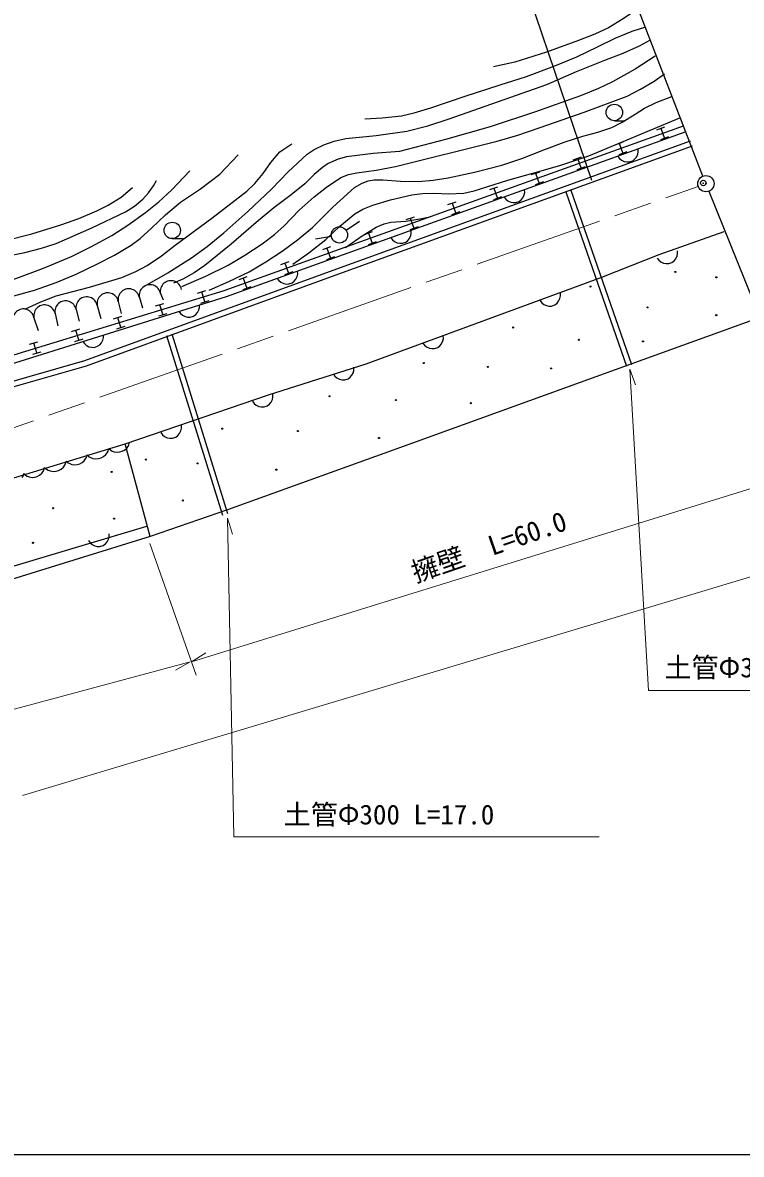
# Model space of a CAD drawing. Units: millimetres, scale not verified. Extents: x 40000 to 680000, y 20000 to 380000.
# Drawn here: x 297237 to 363711, y 205000 to 309602 of the extents above; entities that cross this region are included whole.
import ezdxf
from ezdxf.enums import TextEntityAlignment as Align

# ---------------------------------------------------------------- set-up
doc = ezdxf.new("R2010")
doc.units = ezdxf.units.MM
doc.header["$LTSCALE"] = 1000
doc.header["$PDMODE"] = 32
doc.header["$PDSIZE"] = 500
doc.linetypes.add('CHAIN', pattern=[18.5, 12, -1.5, 3.5, -1.5])
for name, color, linetype, lineweight in [('M-BGD', 7, 'Continuous', 25), ('M-BMK', 2, 'CHAIN', 13), ('M-BMK-OTRS', 5, 'Continuous', 25), ('M-BMK-SRVR', 3, 'Continuous', 25), ('M-STR-HTXT', 7, 'Continuous', 13), ('M-STR-STRC', 7, 'Continuous', 25), ('M-TTL-BAND', 7, 'Continuous', 25)]:
    doc.layers.add(name, color=color, linetype=linetype, lineweight=lineweight)
doc.layers.add('M-OTRS', color=6, linetype='Continuous')
doc.styles.add('ＭＳ ゴシック', font='')
doc.styles.get('ＭＳ ゴシック').set_extended_font_data('MS Gothic')

msp = doc.modelspace()

# ---------------------------------------------------------------- linework, layer by layer
at = {"layer": 'M-BGD'}
for p, q in [((351965, 300539), (352965, 300539)), ((315876, 284833), (358371, 300061)), ((358573, 299496), (316067, 284264)), ((355894, 299704), (356647, 299974)), ((356271, 299839), (356608, 298898)), ((358980, 298656), (325937, 286697)), ((359150, 298186), (326108, 286227)), ((352031, 298320), (352784, 298590)), ((352407, 298455), (352745, 297514)), ((356984, 299033), (356231, 298763)), ((348168, 296936), (348921, 297206)), ((348544, 297071), (348882, 296129)), ((352283, 297242), (352440, 297043)), ((353121, 297649), (352368, 297379)), ((353858, 296999), (354006, 297179)), ((354006, 297179), (354126, 297435)), ((354126, 297435), (354172, 297664)), ((354172, 297664), (354166, 297917)), ((349258, 296264), (348505, 295994)), ((352440, 297043), (352620, 296895)), ((352620, 296895), (352876, 296775)), ((352876, 296775), (353105, 296729)), ((353105, 296729), (353358, 296735)), ((353358, 296735), (353659, 296843)), ((353659, 296843), (353858, 296999)), ((344304, 295551), (345058, 295821)), ((344681, 295686), (345018, 294745)), ((340441, 294167), (341194, 294437)), ((340818, 294302), (341155, 293361)), ((343674, 293902), (343668, 294155)), ((345395, 294880), (344642, 294610)), ((353582, 277974), (347968, 294092)), ((336578, 292783), (337331, 293053)), ((336955, 292918), (337292, 291976)), ((341532, 293496), (340779, 293226)), ((341786, 293480), (341942, 293281)), ((341942, 293281), (342122, 293134)), ((342122, 293134), (342378, 293013)), ((342378, 293013), (342607, 292967)), ((342607, 292967), (342860, 292973)), ((342860, 292973), (343161, 293081)), ((343161, 293081), (343360, 293237)), ((343360, 293237), (343508, 293418)), ((343508, 293418), (343629, 293673)), ((343629, 293673), (343674, 293902)), ((353110, 277809), (347496, 293927)), ((337669, 292111), (336915, 291841)), ((327151, 290407), (328384, 291261)), ((332715, 291399), (333468, 291668)), ((333092, 291533), (333429, 290592)), ((325796, 289846), (324321, 289578)), ((328852, 290014), (329605, 290284)), ((329228, 290149), (329566, 289208)), ((333010, 289656), (333131, 289912)), ((333805, 290727), (333052, 290457)), ((333131, 289912), (333176, 290140)), ((333176, 290140), (333171, 290393)), ((356116, 288157), (362107, 290290)), ((311075, 289635), (312075, 289635)), ((324989, 288630), (325742, 288900)), ((325365, 288765), (325703, 287823)), ((329942, 289343), (329189, 289073)), ((331288, 289719), (331444, 289520)), ((331444, 289520), (331625, 289372)), ((331625, 289372), (331880, 289251)), ((331880, 289251), (332109, 289206)), ((332109, 289206), (332362, 289211)), ((332362, 289211), (332663, 289319)), ((332663, 289319), (332862, 289476)), ((332862, 289476), (333010, 289656)), ((326079, 287958), (325326, 287689)), ((350801, 286077), (356116, 288157)), ((355917, 287838), (356074, 287639)), ((357492, 287601), (357639, 287782)), ((357639, 287782), (357759, 288038)), ((357759, 288038), (357804, 288267)), ((357804, 288267), (357797, 288520)), ((325937, 286697), (302958, 278339)), ((321125, 287246), (321879, 287516)), ((321502, 287381), (321839, 286439)), ((322679, 286379), (322673, 286632)), ((356074, 287639), (356255, 287492)), ((356255, 287492), (356511, 287372)), ((356511, 287372), (356740, 287328)), ((356740, 287328), (356993, 287335)), ((356993, 287335), (357294, 287444)), ((357294, 287444), (357492, 287601)), ((326108, 286227), (303112, 277863)), ((317262, 285861), (318015, 286131)), ((317639, 285996), (317976, 285055)), ((320790, 285957), (320946, 285758)), ((320946, 285758), (321127, 285610)), ((321127, 285610), (321383, 285489)), ((322216, 286574), (321463, 286304)), ((322166, 285558), (322364, 285714)), ((322364, 285714), (322512, 285894)), ((322512, 285894), (322633, 286150)), ((322633, 286150), (322679, 286379)), ((328999, 278065), (350801, 286077)), ((277028, 273012), (315876, 284833)), ((309982, 284572), (310220, 283985)), ((313405, 284604), (314171, 284837)), ((313788, 284721), (314079, 283764)), ((318353, 285190), (317600, 284920)), ((321383, 285489), (321611, 285444)), ((321611, 285444), (321864, 285450)), ((321864, 285450), (322166, 285558)), ((346976, 284337), (346969, 284590)), ((316067, 284264), (280762, 273218)), ((306083, 283826), (306345, 282708)), ((308033, 284199), (308310, 283248)), ((309520, 283422), (310286, 283655)), ((309903, 283539), (310194, 282582)), ((313595, 283281), (313599, 283534)), ((314462, 283880), (313696, 283648)), ((345089, 283908), (345246, 283710)), ((345246, 283710), (345427, 283563)), ((345427, 283563), (345683, 283443)), ((346165, 283405), (346466, 283514)), ((346466, 283514), (346664, 283671)), ((346664, 283671), (346811, 283852)), ((346811, 283852), (346931, 284108)), ((346931, 284108), (346976, 284337)), ((300235, 282706), (300501, 281579)), ((302185, 283079), (302466, 282021)), ((304134, 283452), (304479, 282266)), ((305636, 282240), (306401, 282473)), ((310577, 282698), (309812, 282465)), ((311691, 282935), (311839, 282730)), ((311839, 282730), (312014, 282575)), ((312014, 282575), (312265, 282444)), ((312265, 282444), (312491, 282390)), ((312744, 282385), (313050, 282481)), ((313050, 282481), (313255, 282629)), ((313255, 282629), (313409, 282804)), ((313409, 282804), (313540, 283055)), ((313540, 283055), (313595, 283281)), ((345683, 283443), (345912, 283398)), ((345912, 283398), (346165, 283405)), ((298286, 282332), (298684, 281137)), ((306692, 281516), (305927, 281283)), ((306018, 282356), (306309, 281400)), ((312491, 282390), (312744, 282385)), ((365266, 282278), (353479, 278041)), ((301751, 281058), (302516, 281291)), ((302807, 280334), (302042, 280101)), ((302133, 281174), (302425, 280218)), ((304648, 280261), (304703, 280487)), ((304703, 280487), (304707, 280740)), ((315750, 264059), (310583, 280663)), ((316228, 264208), (311061, 280812)), ((336103, 280179), (336148, 280408)), ((336148, 280408), (336141, 280660)), ((297866, 279876), (298631, 280109)), ((298249, 279992), (298540, 279036)), ((302799, 280141), (302948, 279936)), ((302948, 279936), (303122, 279781)), ((303122, 279781), (303373, 279650)), ((303373, 279650), (303600, 279596)), ((303600, 279596), (303852, 279591)), ((303852, 279591), (304158, 279687)), ((304158, 279687), (304363, 279836)), ((304363, 279836), (304518, 280010)), ((304518, 280010), (304648, 280261)), ((334261, 279978), (334418, 279780)), ((334418, 279780), (334599, 279633)), ((334599, 279633), (334855, 279513)), ((334855, 279513), (335084, 279468)), ((335084, 279468), (335337, 279475)), ((335337, 279475), (335638, 279584)), ((335638, 279584), (335836, 279741)), ((335836, 279741), (335983, 279922)), ((335983, 279922), (336103, 280179)), ((302958, 278339), (289394, 274448)), ((298922, 279152), (298157, 278919)), ((303112, 277863), (289528, 273966)), ((319962, 275214), (328999, 278065)), ((327694, 277016), (327823, 277268)), ((327823, 277268), (327875, 277495)), ((327875, 277495), (327877, 277748)), ((353479, 278041), (333295, 270723)), ((325975, 277131), (326125, 276927)), ((326125, 276927), (326301, 276774)), ((326301, 276774), (326553, 276646)), ((326553, 276646), (326780, 276593)), ((326780, 276593), (327033, 276591)), ((327033, 276591), (327337, 276690)), ((327337, 276690), (327541, 276840)), ((327541, 276840), (327694, 277016)), ((306712, 270669), (319962, 275214)), ((320393, 275008), (320391, 275261)), ((318499, 274613), (318652, 274412)), ((318652, 274412), (318830, 274261)), ((318830, 274261), (319084, 274137)), ((319084, 274137), (319312, 274088)), ((319312, 274088), (319565, 274090)), ((319565, 274090), (319868, 274194)), ((319868, 274194), (320069, 274347)), ((320069, 274347), (320220, 274526)), ((320220, 274526), (320344, 274780)), ((320344, 274780), (320393, 275008)), ((311871, 271878), (311919, 272106)), ((311919, 272106), (311917, 272359)), ((310025, 271711), (310179, 271510)), ((310179, 271510), (310357, 271360)), ((310357, 271360), (310611, 271235)), ((310611, 271235), (310839, 271187)), ((310839, 271187), (311092, 271189)), ((311092, 271189), (311395, 271292)), ((311395, 271292), (311596, 271446)), ((311596, 271446), (311746, 271624)), ((311746, 271624), (311871, 271878)), ((290534, 265739), (306712, 270669)), ((305062, 269851), (305147, 270008)), ((305147, 270008), (305208, 270245)), ((305208, 270245), (305380, 270087)), ((305380, 270087), (305529, 270006)), ((305529, 270006), (305717, 269936)), ((305717, 269936), (305981, 269889)), ((305981, 269889), (306222, 269919)), ((306222, 269919), (306453, 269987)), ((306453, 269987), (306671, 270093)), ((306671, 270093), (306868, 270276)), ((309028, 262094), (306712, 270669)), ((306868, 270276), (306987, 270436)), ((306987, 270436), (307068, 270585)), ((307068, 270585), (307127, 270811)), ((333295, 270723), (316193, 264559)), ((301130, 268690), (301215, 268846)), ((301215, 268846), (301276, 269083)), ((301276, 269083), (301448, 268926)), ((301448, 268926), (301597, 268845)), ((301597, 268845), (301785, 268775)), ((302520, 268825), (302739, 268932)), ((302739, 268932), (302935, 269115)), ((302935, 269115), (303055, 269275)), ((303055, 269275), (303136, 269424)), ((303136, 269424), (303194, 269650)), ((303194, 269650), (303375, 269484)), ((303375, 269484), (303531, 269399)), ((303531, 269399), (303728, 269326)), ((303728, 269326), (304005, 269276)), ((304005, 269276), (304259, 269307)), ((304259, 269307), (304501, 269379)), ((304501, 269379), (304731, 269491)), ((304731, 269491), (304937, 269683)), ((304937, 269683), (305062, 269851)), ((297286, 267696), (297344, 267922)), ((297344, 267922), (297516, 267764)), ((298807, 267770), (299003, 267953)), ((299003, 267953), (299123, 268114)), ((299123, 268114), (299204, 268263)), ((299204, 268263), (299262, 268489)), ((299262, 268489), (299443, 268323)), ((299443, 268323), (299599, 268238)), ((299599, 268238), (299796, 268165)), ((299796, 268165), (300073, 268115)), ((300073, 268115), (300327, 268146)), ((300327, 268146), (300569, 268218)), ((300569, 268218), (300798, 268329)), ((300798, 268329), (301004, 268521)), ((301004, 268521), (301130, 268690)), ((301785, 268775), (302049, 268728)), ((302049, 268728), (302290, 268757)), ((302290, 268757), (302520, 268825)), ((297205, 267547), (297286, 267696)), ((297516, 267764), (297665, 267683)), ((297665, 267683), (297853, 267613)), ((297853, 267613), (298117, 267566)), ((298117, 267566), (298358, 267596)), ((298358, 267596), (298588, 267664)), ((298588, 267664), (298807, 267770)), ((316193, 264559), (309028, 262094)), ((290104, 257517), (308740, 263073)), ((309028, 262094), (291555, 256707)), ((303336, 261734), (303485, 261530)), ((303485, 261530), (303661, 261376)), ((304901, 261437), (305055, 261613)), ((305055, 261613), (305184, 261864)), ((305184, 261864), (305237, 262091)), ((305237, 262091), (305240, 262344)), ((303661, 261376), (303912, 261246)), ((303912, 261246), (304139, 261193)), ((304139, 261193), (304392, 261190)), ((304392, 261190), (304697, 261288)), ((304697, 261288), (304901, 261437))]:
    msp.add_line(p, q, dxfattribs=at)
for points in [[(354105, 310859), (352785, 309946), (351419, 309127), (350156, 308533), (348662, 307953), (345690, 306887), (342745, 305957), (340787, 305510)], [(328889, 300707), (330494, 300793), (332279, 300997), (333462, 301252), (334992, 301713), (338164, 302820), (341407, 303844), (343844, 304637), (346472, 305604), (348502, 306455), (350418, 307374), (352035, 308168), (353607, 308812), (354869, 309221)], [(308576, 285288), (310665, 286476), (312865, 287859), (314311, 288917), (315859, 290187), (318075, 292152), (320246, 294213), (321792, 295797), (323560, 297434), (324210, 297869), (325102, 298315), (326054, 298645), (327137, 298887), (329925, 299164), (332774, 299560), (334710, 300074), (336676, 300702), (345707, 303884), (348450, 305099), (351083, 306148), (352773, 306776), (354282, 307456), (355305, 308021)], [(355742, 306492), (353876, 305313), (351790, 304128), (350503, 303517), (348831, 302850), (344666, 301364), (340485, 299983), (336338, 298792), (332079, 297681), (329649, 297499), (327199, 297208), (326419, 296987), (325506, 296581), (324962, 296224), (324210, 295568), (323322, 294703), (322086, 293679), (320481, 292492), (318832, 291141), (316512, 289115), (314101, 287160), (313108, 286477), (312059, 285892), (311205, 285534)], [(311969, 285206), (314169, 286170), (316240, 287196), (317799, 288096), (319406, 289156), (320517, 290009), (321428, 290831), (322828, 292260), (324189, 293494), (325337, 294392), (326665, 295288), (327371, 295556), (328152, 295724), (329944, 295961), (331713, 296302), (341114, 298638), (343024, 299190), (345102, 299906), (349181, 301325), (353135, 302820), (354388, 303447), (355642, 304197), (356615, 304855)], [(314480, 284879), (316320, 285667), (318176, 286577), (319729, 287487), (321230, 288486), (322650, 289524), (324042, 290667), (325930, 292535), (327937, 294368), (328626, 294774), (329183, 294976), (329757, 295073), (330552, 295085), (332193, 294937), (333807, 294904), (335204, 295030), (336581, 295260), (339038, 295781), (341556, 296434), (343395, 297050), (345443, 297853), (347311, 298567), (349059, 299122), (350424, 299472), (351745, 299914), (352692, 300404), (353879, 301156), (354760, 301689), (355838, 302213), (357270, 302781)], [(322230, 287280), (323701, 288317), (325266, 289566), (326564, 290795), (327948, 291931), (328709, 292357), (329634, 292739), (331267, 293230), (333222, 293690), (334211, 293815), (335260, 293831), (336665, 293785), (338036, 293854), (339008, 294055), (340159, 294411), (342100, 295050), (344411, 295692), (346935, 296409), (349597, 297283), (358034, 300816)], [(297451, 283132), (298907, 283805), (300339, 284351), (303437, 285148), (306412, 286042), (307700, 286595), (308757, 287162), (310080, 288049), (311352, 289026), (314742, 291520), (317987, 294039), (318703, 294740), (319481, 295658), (320197, 296678), (321029, 297651), (322121, 298415)], [(273994, 280887), (275336, 281297), (276538, 281552), (280343, 281805), (284525, 282192), (287498, 282540), (290661, 283022), (293567, 283641), (296411, 284350), (298338, 284890), (300334, 285568), (302174, 286347), (304160, 287306), (305745, 288120), (307289, 289042), (308119, 289658), (309162, 290590), (310461, 291844), (311826, 293017), (313699, 294256), (315468, 295586), (317169, 297374)], [(271619, 283961), (272987, 283608), (274559, 283317), (275380, 283254), (276574, 283286), (279870, 283705), (283250, 284023), (286623, 284076), (289895, 284251), (291481, 284480), (292997, 284799), (294726, 285293), (296619, 285945), (299176, 286906), (301761, 287993), (303559, 288873), (305484, 289942), (306969, 290877), (308600, 292041), (309841, 293052), (311032, 294159), (312698, 295907)], [(281889, 286965), (283482, 286742), (285273, 286616), (286444, 286661), (287832, 286827), (290606, 287300), (293467, 287684), (295279, 287936), (297445, 288350), (298995, 288748), (300334, 289195), (303636, 290632), (306738, 292108), (307572, 292651), (308347, 293295), (308889, 293884), (309332, 294516), (309624, 294999)], [(288595, 288851), (290600, 288831), (292508, 288921), (294091, 289138), (295660, 289462), (298084, 290092), (300763, 290904), (302436, 291503), (304093, 292207), (305159, 292740), (306350, 293479), (307388, 294370)], [(327090, 288811), (328556, 289846), (329937, 290687), (330674, 291003), (331277, 291150), (332674, 291266), (334171, 291501), (335019, 291677)]]:
    msp.add_lwpolyline(points, dxfattribs=at)
for centre, radius in [((351965, 301299), 760), ((311075, 290395), 760), ((326534, 289980), 750), ((357607, 286564), 50), ((357607, 286564), 30), ((357607, 286564), 10), ((361391, 286064), 50), ((361391, 286064), 30), ((361391, 286064), 10), ((349754, 285208), 50), ((349754, 285208), 30), ((349754, 285208), 10), ((355037, 283280), 50), ((355037, 283280), 30), ((355037, 283280), 10), ((361391, 282566), 50), ((361391, 282566), 30), ((361391, 282566), 10), ((342615, 281424), 50), ((342615, 281424), 30), ((342615, 281424), 10), ((348683, 280282), 50), ((348683, 280282), 30), ((348683, 280282), 10), ((354609, 280139), 50), ((354609, 280139), 30), ((354609, 280139), 10), ((334334, 278140), 50), ((334334, 278140), 30), ((334334, 278140), 10), ((340259, 277783), 50), ((340259, 277783), 30), ((340259, 277783), 10), ((346113, 277640), 50), ((346113, 277640), 30), ((346113, 277640), 10), ((325624, 275070), 50), ((325624, 275070), 30), ((325624, 275070), 10), ((331764, 274713), 50), ((331764, 274713), 30), ((331764, 274713), 10), ((338688, 274428), 50), ((338688, 274428), 30), ((338688, 274428), 10), ((315700, 272072), 50), ((315700, 272072), 30), ((315700, 272072), 10), ((322697, 271858), 50), ((322697, 271858), 30), ((322697, 271858), 10), ((330193, 271215), 50), ((330193, 271215), 30), ((330193, 271215), 10), ((308633, 269216), 50), ((308633, 269216), 30), ((308633, 269216), 10), ((313416, 268859), 50), ((313416, 268859), 30), ((313416, 268859), 10), ((305472, 268078), 50), ((305472, 268078), 30), ((305472, 268078), 10), ((320698, 268288), 50), ((320698, 268288), 30), ((320698, 268288), 10), ((300058, 264726), 50), ((300058, 264726), 30), ((300058, 264726), 10), ((312060, 265432), 50), ((312060, 265432), 30), ((312060, 265432), 10), ((305695, 263758), 50), ((305695, 263758), 30), ((305695, 263758), 10), ((298196, 261524), 50), ((298196, 261524), 30), ((298196, 261524), 10)]:
    msp.add_circle(centre, radius, dxfattribs=at)
for centre in [(310957, 284759), (305109, 283639), (307058, 284012), (309007, 284385), (299261, 282519), (301210, 282892), (303159, 283266), (297311, 282146)]:
    msp.add_arc(centre, 992, 10.8403, 190.8403, dxfattribs=at)
at = {"layer": 'M-BMK'}
msp.add_line((286938, 268823), (359725, 294471), dxfattribs=at)
at = {"layer": 'M-BMK-OTRS'}
for p, q in [((360161, 295420), (343358, 338847)), ((360712, 294025), (374092, 260724))]:
    msp.add_line(p, q, dxfattribs=at)
at = {"layer": 'M-BMK-SRVR'}
for radius in [750, 30]:
    msp.add_circle((360432, 294721), radius, dxfattribs=at)
at = {"layer": 'M-OTRS'}
msp.add_point((360189, 294778), dxfattribs=at)
at = {"layer": 'M-STR-HTXT'}
for p, q in [((353410, 277588), (353916, 276115)), ((355130, 247882), (353410, 277588)), ((313736, 250791), (369412, 268049)), ((316199, 263802), (316648, 262311)), ((316772, 234333), (316199, 263802)), ((297237, 238165), (372980, 260913)), ((313302, 249292), (309008, 261458)), ((312864, 250517), (314170, 251366)), ((292772, 245153), (312718, 250532)), ((312718, 250532), (311375, 249743)), ((313736, 250791), (312864, 250517)), ((355130, 247882), (383565, 247882)), ((316772, 234333), (350550, 234333))]:
    msp.add_line(p, q, dxfattribs=at)
at = {"layer": 'M-STR-STRC'}
msp.add_line((342771, 315948), (349842, 295044), dxfattribs=at)
at = {"layer": 'M-TTL-BAND'}
msp.add_line((40000, 205000), (579000, 205000), dxfattribs=at)

# ---------------------------------------------------------------- texts
at = {"layer": 'M-STR-HTXT', "style": 'ＭＳ ゴシック'}
msp.add_text('擁壁\u3000L=60.0', height=1833, rotation=19.1, dxfattribs=at).set_placement((333766, 257337), align=Align.BOTTOM_LEFT)
for p in [(356601, 248539), (321388, 234942)]:
    msp.add_text('土管Φ300 L=17.0', height=1833, dxfattribs=at).set_placement(p, align=Align.BOTTOM_LEFT)

doc.saveas('drawing.dxf')
